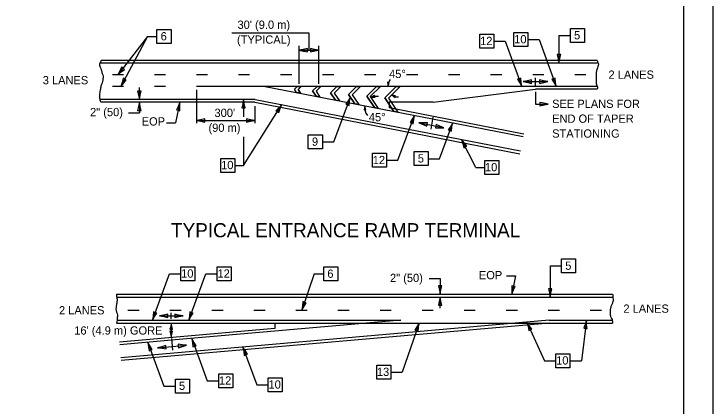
# Model space of a CAD drawing. Extents: x 0 to 2.83, y 0 to 1.83.
# Drawn here: x 1.846 to 2.833, y 0.81 to 1.365 of the extents above; entities that cross this region are included whole.
import ezdxf

# ---------------------------------------------------------------- set-up
doc = ezdxf.new("R2010")
doc.units = 0
for name, color, linetype in [('RD_Pr_Roadway_Dimensions', 7, 'Continuous'), ('RD_Pr_Roadway_Items', 7, 'Continuous'), ('RD_Pr_Roadway_Notes', 7, 'Continuous'), ('SH_General_Details', 7, 'Continuous'), ('SH_Printer_Plotting_Border', 7, 'Continuous')]:
    doc.layers.add(name, color=color, linetype=linetype)

msp = doc.modelspace()

# ---------------------------------------------------------------- linework, layer by layer
at = {"layer": 'RD_Pr_Roadway_Dimensions'}
for p, q in [((2.26256, 1.33748), (2.15345, 1.33748)), ((2.26256, 1.31328), (2.26256, 1.33748)), ((2.24865, 1.26584), (2.24865, 1.31924)), ((2.27665, 1.26584), (2.27665, 1.31924)), ((2.24865, 1.31328), (2.27647, 1.31328)), ((2.02287, 1.24368), (2.02287, 1.26043)), ((2.10348, 1.25727), (2.10348, 1.20993)), ((2.02287, 1.2397), (2.02287, 1.22475)), ((2.00758, 1.22475), (2.02287, 1.22475)), ((2.18592, 1.2342), (2.18592, 1.20993)), ((2.10348, 1.21389), (2.18592, 1.21389)), ((2.43245, 0.99033), (2.44773, 0.99033)), ((2.44773, 0.99033), (2.44773, 0.9682)), ((2.44773, 0.94852), (2.44773, 0.96425)), ((2.06793, 0.92742), (2.06793, 0.90699))]:
    msp.add_line(p, q, dxfattribs=at)
for points in [[(2.26031, 1.31084), (2.26031, 1.31328), (2.26031, 1.31572), (2.25448, 1.31429), (2.24865, 1.31328), (2.25487, 1.31215)], [(2.26481, 1.31572), (2.2648, 1.31328), (2.2648, 1.31084), (2.27064, 1.31227), (2.27647, 1.31328), (2.27025, 1.31442)], [(2.37599, 1.26758), (2.37479, 1.26779), (2.37358, 1.26801), (2.37378, 1.26501), (2.37377, 1.26205), (2.37487, 1.26501)], [(2.02531, 1.25534), (2.02287, 1.25534), (2.02043, 1.25534), (2.02186, 1.24951), (2.02287, 1.24368), (2.024, 1.2499)], [(2.35609, 1.24703), (2.35568, 1.24817), (2.35526, 1.24932), (2.35276, 1.24765), (2.3502, 1.24618), (2.35331, 1.24671)], [(2.38412, 1.24635), (2.38471, 1.24742), (2.3853, 1.24849), (2.3824, 1.24928), (2.37961, 1.25025), (2.38205, 1.24824)], [(2.02043, 1.22804), (2.02287, 1.22803), (2.02531, 1.22803), (2.02388, 1.23387), (2.02287, 1.2397), (2.02173, 1.23348)], [(2.34032, 1.22884), (2.34154, 1.22884), (2.34276, 1.22884), (2.34204, 1.23175), (2.34154, 1.23467), (2.34097, 1.23156)], [(2.11514, 1.21145), (2.11515, 1.21389), (2.11515, 1.21633), (2.10931, 1.2149), (2.10348, 1.21389), (2.1097, 1.21276)], [(2.17426, 1.21633), (2.17426, 1.21389), (2.17426, 1.21145), (2.18009, 1.21288), (2.18592, 1.21389), (2.1797, 1.21502)], [(2.45017, 0.97986), (2.44773, 0.97987), (2.44529, 0.97987), (2.44672, 0.97403), (2.44773, 0.9682), (2.44886, 0.97442)], [(2.44529, 0.95259), (2.44773, 0.95259), (2.45017, 0.95259), (2.44874, 0.95842), (2.44773, 0.96425), (2.4466, 0.95803)], [(2.0661, 0.91868), (2.06793, 0.91867), (2.06976, 0.91867), (2.06869, 0.92305), (2.06793, 0.92742), (2.06709, 0.92276)], [(2.06976, 0.91573), (2.06793, 0.91574), (2.0661, 0.91574), (2.06718, 0.91136), (2.06793, 0.90699), (2.06878, 0.91165)]]:
    msp.add_lwpolyline(points, close=True, dxfattribs=at)
for centre, radius, start, end in [((2.38862, 1.26205), 0.01485, 138.91015, 179.98472), ((2.35768, 1.23153), 0.01645, 79.57574, 117.06832), ((2.38862, 1.26205), 0.01485, 232.63279, 270.76073), ((2.35768, 1.23153), 0.01645, 168.99844, 219.78021)]:
    msp.add_arc(centre, radius, start, end, dxfattribs=at)
at = {"layer": 'RD_Pr_Roadway_Items'}
for p, q in [((2.66958, 1.2949), (1.9673, 1.2949)), ((2.66958, 1.29887), (1.96887, 1.29887)), ((2.00054, 1.27848), (1.9847, 1.27848)), ((2.05991, 1.27848), (2.04408, 1.27848)), ((2.11931, 1.27848), (2.10348, 1.27848)), ((2.17869, 1.27848), (2.16285, 1.27848)), ((2.23806, 1.27848), (2.22224, 1.27848)), ((2.29745, 1.27848), (2.28162, 1.27848)), ((2.35683, 1.27848), (2.341, 1.27848)), ((2.41622, 1.27848), (2.40038, 1.27848)), ((2.47561, 1.27848), (2.45977, 1.27848)), ((2.53498, 1.27848), (2.51914, 1.27848)), ((2.59437, 1.27848), (2.57853, 1.27848)), ((2.65374, 1.27848), (2.63792, 1.27848)), ((2.00054, 1.26205), (1.9847, 1.26205)), ((2.05991, 1.26205), (2.04408, 1.26205)), ((2.58248, 1.26205), (2.10348, 1.26205)), ((2.2007, 1.26205), (2.43724, 1.21608)), ((2.24188, 1.25809), (2.24584, 1.26205)), ((2.24502, 1.25344), (2.24188, 1.25809)), ((2.24699, 1.25759), (2.25145, 1.26205)), ((2.25051, 1.25237), (2.24699, 1.25759)), ((2.26743, 1.25563), (2.27385, 1.26205)), ((2.26743, 1.25563), (2.2725, 1.2481)), ((2.27254, 1.25514), (2.27945, 1.26205)), ((2.27254, 1.25514), (2.27799, 1.24703)), ((2.29295, 1.25316), (2.30183, 1.26205)), ((2.29806, 1.25267), (2.30742, 1.26205)), ((2.31849, 1.25072), (2.32982, 1.26205)), ((2.3236, 1.25022), (2.33543, 1.26205)), ((2.34403, 1.24824), (2.35782, 1.26205)), ((2.34913, 1.24776), (2.36342, 1.26205)), ((2.36956, 1.24579), (2.38581, 1.26205)), ((2.37467, 1.24531), (2.3914, 1.26205)), ((2.438, 1.2397), (2.58248, 1.25809)), ((2.66958, 1.26205), (2.58248, 1.26205)), ((2.66958, 1.25809), (2.58248, 1.25809)), ((2.29295, 1.25316), (2.29998, 1.24276)), ((2.29806, 1.25267), (2.30547, 1.24169)), ((2.31849, 1.25072), (2.32745, 1.23742)), ((2.3236, 1.25022), (2.33295, 1.23635)), ((2.34403, 1.24824), (2.35493, 1.23208)), ((2.34913, 1.24776), (2.36043, 1.231)), ((2.36956, 1.24579), (2.38241, 1.22673)), ((2.37467, 1.24531), (2.38791, 1.22566)), ((2.18627, 1.24368), (1.96686, 1.24368)), ((2.18592, 1.2397), (1.96887, 1.2397)), ((2.18592, 1.2397), (2.56057, 1.16689)), ((2.18627, 1.24368), (2.56135, 1.17077)), ((2.37564, 1.2397), (2.37564, 1.23208)), ((2.438, 1.2397), (2.37564, 1.2397)), ((2.37564, 1.23208), (2.56606, 1.19506)), ((2.43724, 1.21608), (2.56531, 1.19118)), ((1.99074, 0.9682), (2.69147, 0.9682)), ((1.99074, 0.96425), (2.69198, 0.96425)), ((2.00658, 0.94584), (2.02241, 0.94584)), ((2.06597, 0.94584), (2.08181, 0.94584)), ((2.12534, 0.94584), (2.14118, 0.94584)), ((2.18471, 0.94584), (2.20057, 0.94584)), ((2.24411, 0.94584), (2.25995, 0.94584)), ((2.30349, 0.94584), (2.31932, 0.94584)), ((2.36287, 0.94584), (2.37871, 0.94584)), ((2.42226, 0.94584), (2.43808, 0.94584)), ((2.48163, 0.94584), (2.49747, 0.94584)), ((2.54102, 0.94584), (2.55686, 0.94584)), ((2.6004, 0.94584), (2.61624, 0.94584)), ((2.65979, 0.94584), (2.67563, 0.94584)), ((1.99156, 0.93138), (2.06793, 0.93138)), ((2.60204, 0.93137), (1.99667, 0.8784)), ((2.06793, 0.93138), (2.39227, 0.93138)), ((2.39227, 0.93138), (2.06828, 0.90304)), ((2.60204, 0.93137), (2.6909, 0.93137)), ((1.99074, 0.92742), (2.69147, 0.92742)), ((2.21442, 0.91979), (1.99472, 0.90059)), ((2.60239, 0.92742), (1.99701, 0.87447)), ((2.21442, 0.92742), (2.21442, 0.91979)), ((2.06828, 0.90304), (1.99508, 0.89662))]:
    msp.add_line(p, q, dxfattribs=at)
for points in [[(2.24584, 1.26205), (2.25145, 1.26205), (2.24699, 1.25759), (2.25051, 1.25237), (2.24502, 1.25344), (2.24188, 1.25809)], [(2.27945, 1.26205), (2.27254, 1.25514), (2.27799, 1.24703), (2.2725, 1.2481), (2.26743, 1.25563), (2.27385, 1.26205)], [(2.30742, 1.26205), (2.29806, 1.25267), (2.30547, 1.24169), (2.29998, 1.24276), (2.29295, 1.25316), (2.30183, 1.26205)], [(2.32982, 1.26205), (2.33543, 1.26205), (2.3236, 1.25022), (2.33295, 1.23635), (2.32745, 1.23742), (2.31849, 1.25072)], [(2.34913, 1.24776), (2.36043, 1.231), (2.35493, 1.23208), (2.34403, 1.24824), (2.35782, 1.26205), (2.36342, 1.26205)], [(2.3914, 1.26205), (2.37467, 1.24531), (2.38791, 1.22566), (2.38241, 1.22673), (2.36956, 1.24579), (2.38581, 1.26205)]]:
    msp.add_lwpolyline(points, close=True, dxfattribs=at)
for points in [[(1.96887, 1.29887), (1.96754, 1.29569), (1.96644, 1.29206), (1.96754, 1.28914), (1.96899, 1.28552), (1.97045, 1.28042), (1.97153, 1.27679), (1.97118, 1.27133), (1.97045, 1.26697), (1.96863, 1.26261), (1.96754, 1.25679), (1.96644, 1.24987), (1.9668, 1.24442), (1.96754, 1.24187), (1.96887, 1.2397)], [(2.66958, 1.29887), (2.67026, 1.29661), (2.67135, 1.29334), (2.67062, 1.29006), (2.66952, 1.2868), (2.66844, 1.28206), (2.66844, 1.27661), (2.66808, 1.27189), (2.66808, 1.26788), (2.6688, 1.2646), (2.67026, 1.26061), (2.66958, 1.25809)], [(1.99074, 0.9682), (1.99044, 0.96603), (1.99077, 0.96428), (1.99139, 0.96127), (1.99108, 0.95652), (1.99029, 0.95174), (1.98981, 0.94716), (1.99061, 0.94287), (1.99188, 0.93891), (1.99156, 0.93416), (1.99156, 0.93082), (1.99077, 0.92766)], [(2.69147, 0.9682), (2.69179, 0.96666), (2.69198, 0.96504), (2.69198, 0.96303), (2.69216, 0.95904), (2.69143, 0.95649), (2.68997, 0.95249), (2.68852, 0.94866), (2.68816, 0.94413), (2.68798, 0.93993), (2.68906, 0.93558), (2.69069, 0.93231), (2.69125, 0.92976), (2.69147, 0.92742)]]:
    msp.add_spline(points, degree=3, dxfattribs=at)
at = {"layer": 'RD_Pr_Roadway_Notes'}
for p, q in [((2.61571, 1.33402), (2.61571, 1.29544)), ((2.61571, 1.33402), (2.63193, 1.33402)), ((2.03449, 1.33262), (1.99262, 1.27848)), ((2.03449, 1.33262), (1.9968, 1.26212)), ((2.03449, 1.33262), (2.04777, 1.33262)), ((2.52367, 1.326), (2.5399, 1.326)), ((2.5399, 1.326), (2.56338, 1.26205)), ((2.5719, 1.32838), (2.58758, 1.32838)), ((2.58758, 1.32838), (2.61192, 1.26205)), ((2.58248, 1.26345), (2.58248, 1.27416)), ((2.56524, 1.26881), (2.59991, 1.26881)), ((2.58248, 1.25454), (2.58248, 1.2371)), ((2.29761, 1.18358), (2.32093, 1.2471)), ((2.08002, 1.2397), (2.07391, 1.21048)), ((2.17012, 1.24367), (2.17012, 1.21885)), ((2.17012, 1.15038), (2.22404, 1.23633)), ((2.58248, 1.2371), (2.60042, 1.2371)), ((2.38825, 1.15755), (2.41157, 1.22106)), ((2.43771, 1.21848), (2.43443, 1.20162)), ((2.06121, 1.21048), (2.07391, 1.21048)), ((2.41783, 1.21047), (2.43548, 1.20704)), ((2.43548, 1.20704), (2.45315, 1.20361)), ((2.44698, 1.15989), (2.46558, 1.21056)), ((2.17012, 1.19084), (2.17012, 1.15038)), ((2.49805, 1.14752), (2.47806, 1.18688)), ((2.28137, 1.18358), (2.29761, 1.18358)), ((2.37202, 1.15755), (2.38825, 1.15755)), ((2.43095, 1.15989), (2.44698, 1.15989)), ((2.15786, 1.15039), (2.17012, 1.15039)), ((2.49805, 1.14752), (2.51083, 1.14752)), ((2.60323, 1.00819), (2.60323, 0.96425)), ((2.60323, 1.00819), (2.61946, 1.00819)), ((2.04122, 0.93138), (2.06533, 0.99705)), ((2.06533, 0.99705), (2.08156, 0.99705)), ((2.09256, 0.93138), (2.11667, 0.99705)), ((2.11667, 0.99705), (2.13289, 0.99705)), ((2.26998, 0.9968), (2.25247, 0.94584)), ((2.26998, 0.9968), (2.28326, 0.9968)), ((2.54175, 0.994), (2.55446, 0.994)), ((2.55446, 0.994), (2.54908, 0.9683)), ((2.06793, 0.93342), (2.06793, 0.94178)), ((2.05132, 0.93761), (2.08455, 0.93761)), ((2.57038, 0.9286), (2.59516, 0.87413)), ((2.65452, 0.93137), (2.64741, 0.87413)), ((2.41808, 0.92742), (2.39424, 0.85805)), ((2.03476, 0.9001), (2.05746, 0.83829)), ((2.06806, 0.90555), (2.0695, 0.88917)), ((2.0968, 0.90553), (2.11874, 0.84574)), ((2.04868, 0.89235), (2.06907, 0.89415)), ((2.06907, 0.89415), (2.08947, 0.89595)), ((2.16917, 0.89349), (2.18876, 0.84012)), ((2.59516, 0.87413), (2.61139, 0.87413)), ((2.63119, 0.87413), (2.64741, 0.87413)), ((2.37802, 0.85805), (2.39424, 0.85805)), ((2.11874, 0.84574), (2.13497, 0.84574)), ((2.18876, 0.84012), (2.20502, 0.84012)), ((2.05746, 0.83829), (2.07372, 0.83829))]:
    msp.add_line(p, q, dxfattribs=at)
for points in [[(2.63193, 1.32412), (2.63193, 1.34391), (2.65173, 1.34391), (2.65173, 1.32412)], [(2.04777, 1.32273), (2.04777, 1.34251), (2.06757, 1.34251), (2.06757, 1.32273)], [(2.50389, 1.31609), (2.50389, 1.33589), (2.52367, 1.33589), (2.52367, 1.31609)], [(2.55211, 1.31849), (2.55211, 1.33829), (2.5719, 1.33829), (2.5719, 1.31849)], [(2.61815, 1.3071), (2.61571, 1.30711), (2.61327, 1.30711), (2.6147, 1.30127), (2.61571, 1.29544), (2.61684, 1.30166)], [(2.00168, 1.28621), (1.99976, 1.28771), (1.99783, 1.2892), (1.99539, 1.28371), (1.99262, 1.27848), (1.99732, 1.28271)], [(2.00445, 1.27125), (2.0023, 1.27241), (2.00015, 1.27356), (1.99866, 1.26774), (1.9968, 1.26212), (2.00073, 1.26707)], [(2.56165, 1.27384), (2.55936, 1.273), (2.55707, 1.27216), (2.56043, 1.26718), (2.56338, 1.26205), (2.5623, 1.26828)], [(2.5769, 1.26637), (2.57691, 1.26881), (2.57691, 1.27125), (2.57107, 1.26982), (2.56524, 1.26881), (2.57146, 1.26768)], [(2.58825, 1.27125), (2.58824, 1.26881), (2.58824, 1.26637), (2.59408, 1.2678), (2.59991, 1.26881), (2.59369, 1.26994)], [(2.6102, 1.27384), (2.6079, 1.273), (2.60561, 1.27216), (2.60897, 1.26718), (2.61192, 1.26205), (2.61084, 1.26828)], [(2.31462, 1.237), (2.31691, 1.23615), (2.3192, 1.23531), (2.31987, 1.24128), (2.32093, 1.2471), (2.31772, 1.24165)], [(2.07525, 1.22879), (2.07763, 1.22828), (2.08002, 1.22778), (2.07982, 1.23379), (2.08002, 1.2397), (2.07764, 1.23384)], [(2.16768, 1.23201), (2.17012, 1.23201), (2.17256, 1.23201), (2.17113, 1.23784), (2.17012, 1.24367), (2.16899, 1.23745)], [(2.21578, 1.22775), (2.21784, 1.22645), (2.21991, 1.22515), (2.2218, 1.23085), (2.22404, 1.23633), (2.21977, 1.23166)], [(2.58876, 1.23954), (2.58875, 1.2371), (2.58875, 1.23466), (2.59459, 1.23609), (2.60042, 1.2371), (2.5942, 1.23823)], [(2.40526, 1.21096), (2.40754, 1.21011), (2.40984, 1.20927), (2.4105, 1.21524), (2.41157, 1.22106), (2.40836, 1.21561)], [(2.42881, 1.20585), (2.42928, 1.20824), (2.42975, 1.21064), (2.42375, 1.21035), (2.41783, 1.21047), (2.42372, 1.20817)], [(2.44217, 1.20823), (2.4417, 1.20583), (2.44123, 1.20344), (2.44723, 1.20373), (2.45315, 1.20361), (2.44726, 1.2059)], [(2.45927, 1.20046), (2.46156, 1.19961), (2.46385, 1.19877), (2.46452, 1.20474), (2.46558, 1.21056), (2.46237, 1.20511)], [(2.26158, 1.17369), (2.26158, 1.19349), (2.28137, 1.19349), (2.28137, 1.17369)], [(2.48116, 1.17538), (2.48334, 1.17648), (2.48552, 1.17758), (2.4816, 1.18214), (2.47806, 1.18688), (2.47987, 1.18082)], [(2.35222, 1.14765), (2.35222, 1.16746), (2.37202, 1.16746), (2.37202, 1.14765)], [(2.41115, 1.15), (2.41115, 1.1698), (2.43095, 1.1698), (2.43095, 1.15)], [(2.13807, 1.14055), (2.13807, 1.16035), (2.15786, 1.16035), (2.15786, 1.14055)], [(2.51083, 1.13763), (2.51083, 1.15743), (2.53063, 1.15743), (2.53063, 1.13763)], [(2.61946, 0.99828), (2.61946, 1.01808), (2.63926, 1.01808), (2.63926, 0.99828)], [(2.08156, 0.98714), (2.08156, 1.00694), (2.10136, 1.00694), (2.10136, 0.98714)], [(2.13289, 0.98714), (2.13289, 1.00694), (2.15269, 1.00694), (2.15269, 0.98714)], [(2.28326, 0.98689), (2.28326, 1.00669), (2.30306, 1.00669), (2.30306, 0.98689)], [(2.55386, 0.97921), (2.55147, 0.97972), (2.54908, 0.98022), (2.54929, 0.97421), (2.54908, 0.9683), (2.55147, 0.97416)], [(2.60567, 0.97591), (2.60323, 0.97592), (2.6008, 0.97592), (2.60223, 0.97008), (2.60323, 0.96425), (2.60437, 0.97047)], [(2.25857, 0.95607), (2.25626, 0.95687), (2.25395, 0.95766), (2.25341, 0.95168), (2.25247, 0.94584), (2.25556, 0.95135)], [(2.04753, 0.94149), (2.04524, 0.94234), (2.04295, 0.94318), (2.04228, 0.93721), (2.04122, 0.93138), (2.04443, 0.93683)], [(2.06298, 0.93517), (2.06298, 0.93761), (2.06298, 0.94005), (2.05715, 0.93862), (2.05132, 0.93761), (2.05754, 0.93648)], [(2.07289, 0.94005), (2.07289, 0.93761), (2.07289, 0.93517), (2.07872, 0.9366), (2.08455, 0.93761), (2.07833, 0.93874)], [(2.09887, 0.94149), (2.09658, 0.94234), (2.09429, 0.94318), (2.09362, 0.93721), (2.09256, 0.93138), (2.09576, 0.93683)], [(2.57299, 0.91698), (2.57521, 0.91798), (2.57743, 0.91899), (2.57372, 0.92371), (2.57038, 0.9286), (2.57193, 0.92247)], [(2.65066, 0.9201), (2.65308, 0.91979), (2.6555, 0.91949), (2.6548, 0.92546), (2.65452, 0.93137), (2.65263, 0.92534)], [(2.41198, 0.91719), (2.41429, 0.91639), (2.4166, 0.9156), (2.41714, 0.92158), (2.41808, 0.92742), (2.41499, 0.92191)], [(2.03649, 0.88831), (2.03879, 0.88915), (2.04108, 0.88999), (2.03772, 0.89497), (2.03476, 0.9001), (2.03585, 0.89387)], [(2.09852, 0.89374), (2.10082, 0.89458), (2.10311, 0.89542), (2.09975, 0.9004), (2.0968, 0.90553), (2.09788, 0.8993)], [(2.0605, 0.89095), (2.0603, 0.89338), (2.06008, 0.89581), (2.0544, 0.89387), (2.04868, 0.89235), (2.05497, 0.89177)], [(2.07764, 0.89736), (2.07784, 0.89493), (2.07806, 0.8925), (2.08375, 0.89444), (2.08947, 0.89595), (2.08317, 0.89653)], [(2.1709, 0.8817), (2.17319, 0.88254), (2.17548, 0.88338), (2.17213, 0.88836), (2.16917, 0.89349), (2.17025, 0.88726)], [(2.61139, 0.86424), (2.61139, 0.88404), (2.63119, 0.88404), (2.63119, 0.86424)], [(2.35822, 0.84815), (2.35822, 0.86795), (2.37802, 0.86795), (2.37802, 0.84815)], [(2.13497, 0.83583), (2.13497, 0.85564), (2.15477, 0.85564), (2.15477, 0.83583)], [(2.20502, 0.83023), (2.20502, 0.85003), (2.2248, 0.85003), (2.2248, 0.83023)], [(2.07372, 0.82838), (2.07372, 0.84819), (2.09351, 0.84819), (2.09351, 0.82838)]]:
    msp.add_lwpolyline(points, close=True, dxfattribs=at)
at = {"layer": 'SH_General_Details'}
msp.add_line((2.83332, 0), (2.83332, 1.83333), dxfattribs=at)
msp.add_lwpolyline([(0.16667, 1.79166), (2.79166, 1.79166), (2.79166, 0.04167), (0.16667, 0.04167)], close=True, dxfattribs=at)
at = {"layer": 'SH_Printer_Plotting_Border'}
msp.add_lwpolyline([(0, 0), (2.83332, 0), (2.83332, 1.83333), (0, 1.83333)], close=True, dxfattribs=at)

# ---------------------------------------------------------------- texts
at = {"layer": 'RD_Pr_Roadway_Dimensions'}
for s, p in [("30' (9.0 m)", (2.16155, 1.34351)), ('(TYPICAL)', (2.16083, 1.32245)), ('45°', (2.37564, 1.27393)), ('2" (50)', (1.95323, 1.21997)), ("300'", (2.12903, 1.21887)), ('45°', (2.34706, 1.21277)), ('(90 m)', (2.12053, 1.19781)), ('2" (50)', (2.37699, 0.98539)), ("16' (4.9 m) GORE", (1.93086, 0.91108))]:
    msp.add_text(s, height=0.0117, dxfattribs=at).set_placement(p)
at = {"layer": 'RD_Pr_Roadway_Notes'}
for s, height, p in [('6', 0.0117, (2.05289, 1.32719)), ('10', 0.0117, (2.55241, 1.32297)), ('5', 0.0117, (2.63701, 1.32859)), ('12', 0.0117, (2.50423, 1.32056)), ('2 LANES', 0.011667, (2.68568, 1.27289)), ('3 LANES', 0.011667, (1.8864, 1.26505)), ('SEE PLANS FOR', 0.0116667, (2.60607, 1.23163)), ('EOP', 0.011667, (2.02616, 1.2068)), ('END OF TAPER', 0.0116667, (2.60607, 1.21063)), ('STATIONING', 0.011667, (2.60607, 1.18963)), ('9', 0.0117, (2.26669, 1.17816)), ('5', 0.0117, (2.41623, 1.15448)), ('10', 0.0117, (2.13838, 1.14503)), ('12', 0.0117, (2.35257, 1.15213)), ('10', 0.0117, (2.51113, 1.14211)), ('TYPICAL ENTRANCE RAMP TERMINAL', 0.02, (2.06757, 1.04868)), ('5', 0.0117, (2.62453, 1.00276)), ('10', 0.0117, (2.08186, 0.99162)), ('12', 0.0117, (2.13324, 0.99162)), ('6', 0.0117, (2.28838, 0.99137)), ('EOP', 0.011667, (2.50254, 0.98937)), ('2 LANES', 0.011667, (1.90934, 0.93966)), ('2 LANES', 0.011667, (2.70672, 0.94198)), ('10', 0.0117, (2.61169, 0.86872)), ('13', 0.0117, (2.3585, 0.85263)), ('12', 0.0117, (2.13532, 0.84031)), ('5', 0.0117, (2.07879, 0.83286)), ('10', 0.0117, (2.20532, 0.8347))]:
    msp.add_text(s, height=height, dxfattribs=at).set_placement(p)

doc.saveas('drawing.dxf')
